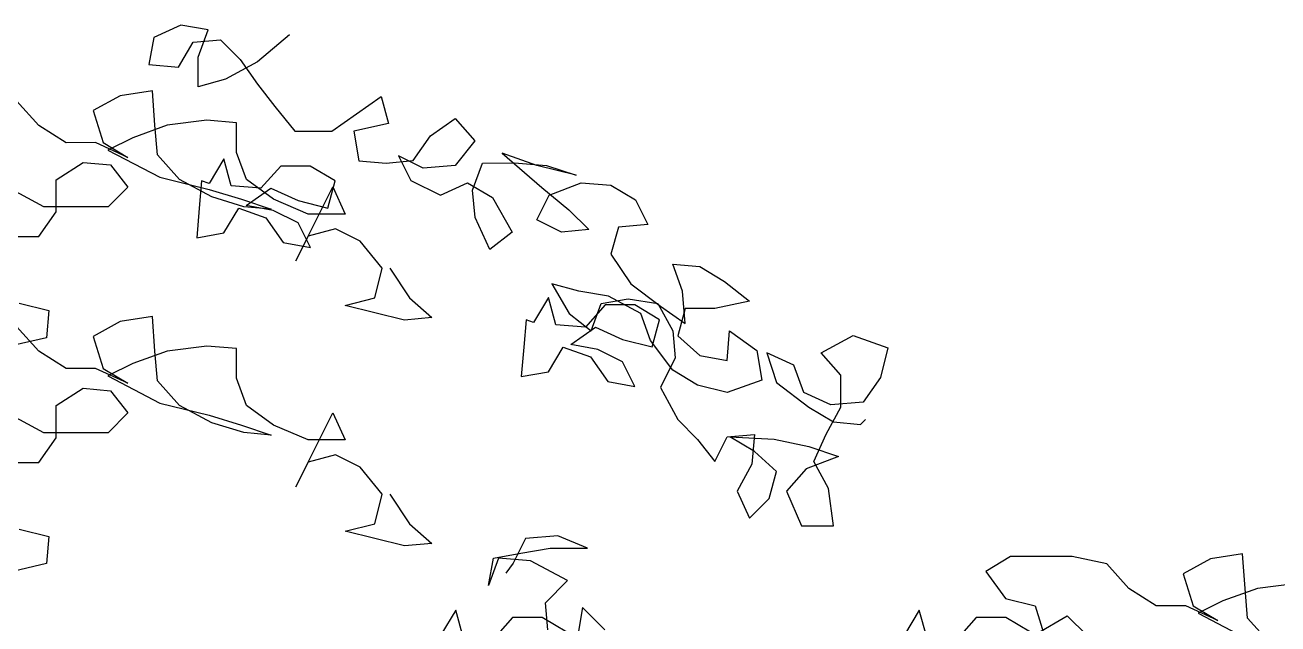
# Model space of a CAD drawing. Header units: metres. Extents: x 37 to 217, y 53 to 242.
# Drawn here: x 49.606 to 53.353, y 66.895 to 68.687 of the extents above; entities that cross this region are included whole.
import ezdxf

# ---------------------------------------------------------------- set-up
doc = ezdxf.new("R2010")
doc.units = ezdxf.units.M
doc.layers.add('DGPRO_Arboles existentes', color=7, linetype='Continuous')

# ---------------------------------------------------------------- blocks, each defined once
blk = doc.blocks.new('Celtis tala VISTA 250 gris')
at = {"color": 252}
for points in [[(2391.4959, 1082.7537), (2391.3999, 1082.6724), (2391.3039, 1082.6206), (2391.2226, 1082.5983), (2391.2226, 1082.687), (2391.252, 1082.7683), (2391.1708, 1082.783), (2391.0895, 1082.746), (2391.0748, 1082.6647), (2391.1635, 1082.6574), (2391.2078, 1082.7313), (2391.289, 1082.7388), (2391.3482, 1082.6797), (2391.3999, 1082.6059), (2391.4517, 1082.5394), (2391.5109, 1082.4656), (2391.6217, 1082.4657), (2391.7694, 1082.5693), (2391.7916, 1082.488), (2391.6882, 1082.4658), (2391.7031, 1082.3771), (2391.7843, 1082.3698), (2391.8656, 1082.3773), (2391.9172, 1082.4512), (2391.9911, 1082.503), (2392.0502, 1082.4366), (2391.9912, 1082.3626), (2391.8952, 1082.3551), (2391.8212, 1082.392), (2391.8583, 1082.3182), (2391.9469, 1082.2739), (2392.0282, 1082.3109), (2392.1021, 1082.2667), (2392.1613, 1082.1633), (2392.0949, 1082.1115), (2392.0504, 1082.2075), (2392.043, 1082.2888), (2392.0725, 1082.3701), (2392.1685, 1082.3702), (2392.2645, 1082.3629), (2392.3532, 1082.3334), (2392.235, 1082.3628), (2392.1315, 1082.3997), (2392.2498, 1082.2964), (2392.3312, 1082.23), (2392.3903, 1082.1709), (2392.3091, 1082.1634), (2392.2351, 1082.2003), (2392.272, 1082.2742), (2392.368, 1082.3113), (2392.4567, 1082.3039), (2392.5306, 1082.2597), (2392.5676, 1082.1858), (2392.479, 1082.1784), (2392.4569, 1082.0971), (2392.5161, 1082.0085), (2392.6048, 1081.9421), (2392.6787, 1081.8904), (2392.6712, 1081.9865), (2392.6416, 1082.0677), (2392.7229, 1082.0604), (2392.7968, 1082.0161), (2392.8707, 1081.9571), (2392.7673, 1081.9348), (2392.6787, 1081.9348), (2392.6566, 1081.8535), (2392.7231, 1081.7944), (2392.8044, 1081.7797), (2392.8117, 1081.8684), (2392.893, 1081.8094), (2392.9079, 1081.7207), (2392.8045, 1081.6837), (2392.7158, 1081.7058), (2392.6419, 1081.75), (2392.5753, 1081.8386), (2392.5457, 1081.9199), (2392.4496, 1081.9715), (2392.3609, 1081.9862), (2392.2796, 1082.0083), (2392.3314, 1081.9197), (2392.398, 1081.868), (2392.4275, 1081.9493), (2392.5087, 1081.9642), (2392.5974, 1081.9495), (2392.6418, 1081.8682), (2392.6492, 1081.787), (2392.605, 1081.6983), (2392.6568, 1081.6023), (2392.7159, 1081.5432), (2392.7677, 1081.4768), (2392.8046, 1081.5507), (2392.8859, 1081.5582), (2392.8785, 1081.4695), (2392.8343, 1081.3882), (2392.8713, 1081.307), (2392.9304, 1081.3661), (2392.9524, 1081.4474), (2392.8859, 1081.5065), (2392.812, 1081.5507), (2392.945, 1081.5435), (2393.0484, 1081.5214), (2393.1371, 1081.4919), (2393.0411, 1081.4549), (2392.982, 1081.3883), (2393.0265, 1081.285), (2393.1225, 1081.285), (2393.1076, 1081.3958), (2393.0632, 1081.4771), (2393.1001, 1081.5584), (2393.1444, 1081.6397), (2393.1443, 1081.7357), (2393.0851, 1081.8022), (2393.1811, 1081.854), (2393.2846, 1081.8171), (2393.2625, 1081.7284), (2393.2108, 1081.6545), (2393.1148, 1081.647), (2393.0335, 1081.6839), (2393.0039, 1081.7651), (2392.9226, 1081.802), (2392.9522, 1081.7134), (2393.0483, 1081.6396), (2393.1222, 1081.5953), (2393.2035, 1081.588), (2393.2183, 1081.6028)], [(2391.4959, 1082.7537), (2391.3999, 1082.6724), (2391.3039, 1082.6206), (2391.2226, 1082.5983), (2391.2226, 1082.687), (2391.252, 1082.7683), (2391.1708, 1082.783), (2391.0895, 1082.746), (2391.0748, 1082.6647), (2391.1635, 1082.6574), (2391.2078, 1082.7313), (2391.289, 1082.7388), (2391.3482, 1082.6797), (2391.3999, 1082.6059), (2391.4517, 1082.5394), (2391.5109, 1082.4656), (2391.6217, 1082.4657), (2391.7694, 1082.5693), (2391.7916, 1082.488), (2391.6882, 1082.4658), (2391.7031, 1082.3771), (2391.7843, 1082.3698), (2391.8656, 1082.3773), (2391.9172, 1082.4512), (2391.9911, 1082.503), (2392.0502, 1082.4366), (2391.9912, 1082.3626), (2391.8952, 1082.3551), (2391.8212, 1082.392), (2391.8583, 1082.3182), (2391.9469, 1082.2739), (2392.0282, 1082.3109), (2392.1021, 1082.2667), (2392.1613, 1082.1633), (2392.0949, 1082.1115), (2392.0504, 1082.2075), (2392.043, 1082.2888), (2392.0725, 1082.3701), (2392.1685, 1082.3702), (2392.2645, 1082.3629), (2392.3532, 1082.3334), (2392.235, 1082.3628), (2392.1315, 1082.3997), (2392.2498, 1082.2964), (2392.3312, 1082.23), (2392.3903, 1082.1709), (2392.3091, 1082.1634), (2392.2351, 1082.2003), (2392.272, 1082.2742), (2392.368, 1082.3113), (2392.4567, 1082.3039), (2392.5306, 1082.2597), (2392.5676, 1082.1858), (2392.479, 1082.1784), (2392.4569, 1082.0971), (2392.5161, 1082.0085), (2392.6048, 1081.9421), (2392.6787, 1081.8904), (2392.6712, 1081.9865), (2392.6416, 1082.0677), (2392.7229, 1082.0604), (2392.7968, 1082.0161), (2392.8707, 1081.9571), (2392.7673, 1081.9348), (2392.6787, 1081.9348), (2392.6566, 1081.8535), (2392.7231, 1081.7944), (2392.8044, 1081.7797), (2392.8117, 1081.8684), (2392.893, 1081.8094), (2392.9079, 1081.7207), (2392.8045, 1081.6837), (2392.7158, 1081.7058), (2392.6419, 1081.75), (2392.5753, 1081.8386), (2392.5457, 1081.9199), (2392.4496, 1081.9715), (2392.3609, 1081.9862), (2392.2796, 1082.0083), (2392.3314, 1081.9197), (2392.398, 1081.868), (2392.4275, 1081.9493), (2392.5087, 1081.9642), (2392.5974, 1081.9495), (2392.6418, 1081.8682), (2392.6492, 1081.787), (2392.605, 1081.6983), (2392.6568, 1081.6023), (2392.7159, 1081.5432), (2392.7677, 1081.4768), (2392.8046, 1081.5507), (2392.8859, 1081.5582), (2392.8785, 1081.4695), (2392.8343, 1081.3882), (2392.8713, 1081.307), (2392.9304, 1081.3661), (2392.9524, 1081.4474), (2392.8859, 1081.5065), (2392.812, 1081.5507), (2392.945, 1081.5435), (2393.0484, 1081.5214), (2393.1371, 1081.4919), (2393.0411, 1081.4549), (2392.982, 1081.3883), (2393.0265, 1081.285), (2393.1225, 1081.285), (2393.1076, 1081.3958), (2393.0632, 1081.4771), (2393.1001, 1081.5584), (2393.1444, 1081.6397), (2393.1443, 1081.7357), (2393.0851, 1081.8022), (2393.1811, 1081.854), (2393.2846, 1081.8171), (2393.2625, 1081.7284), (2393.2108, 1081.6545), (2393.1148, 1081.647), (2393.0335, 1081.6839), (2393.0039, 1081.7651), (2392.9226, 1081.802), (2392.9522, 1081.7134), (2393.0483, 1081.6396), (2393.1222, 1081.5953), (2393.2035, 1081.588), (2393.2183, 1081.6028)], [(2391.7951, 1082.0551), (2391.8543, 1081.9665), (2391.9208, 1081.9075), (2391.8396, 1081.9), (2391.6622, 1081.9442), (2391.7509, 1081.9664), (2391.7729, 1082.0551), (2391.7064, 1082.1363), (2391.6325, 1082.1732), (2391.5512, 1082.1509), (2391.5143, 1082.077), (2391.625, 1082.2987), (2391.662, 1082.2175), (2391.5512, 1082.2174), (2391.4477, 1082.2616), (2391.3664, 1082.3207), (2391.3367, 1082.4019), (2391.3367, 1082.4906), (2391.248, 1082.4979), (2391.1298, 1082.483), (2391.0264, 1082.4459), (2390.9526, 1082.4089), (2391.1078, 1082.3278), (2391.2556, 1082.291), (2391.3516, 1082.2615), (2391.4403, 1082.2321), (2391.3591, 1082.2394), (2391.263, 1082.2689), (2391.1669, 1082.3205), (2391.1003, 1082.3943), (2391.0929, 1082.4829), (2391.0854, 1082.5864), (2390.9894, 1082.5715), (2390.9081, 1082.5271), (2390.9378, 1082.4311), (2391.0117, 1082.3868), (2390.9156, 1082.4311), (2390.827, 1082.431), (2390.7456, 1082.4826), (2390.6791, 1082.5564)], [(2390.6573, 1082.1501), (2390.7459, 1082.1502), (2390.7976, 1082.2241), (2390.7975, 1082.3201), (2390.8787, 1082.3719), (2390.96, 1082.3646), (2391.0118, 1082.2982), (2390.9527, 1082.239), (2390.7606, 1082.2388), (2390.6646, 1082.2905)], [(2390.687, 1081.9507), (2390.7757, 1081.9286), (2390.7684, 1081.8473), (2390.6724, 1081.825)], [(2391.7951, 1082.0551), (2391.8543, 1081.9665), (2391.9208, 1081.9075), (2391.8396, 1081.9), (2391.6622, 1081.9442), (2391.7509, 1081.9664), (2391.7729, 1082.0551), (2391.7064, 1082.1363), (2391.6325, 1082.1732), (2391.5512, 1082.1509), (2391.5143, 1082.077), (2391.625, 1082.2987), (2391.662, 1082.2175), (2391.5512, 1082.2174), (2391.4477, 1082.2616), (2391.3664, 1082.3207), (2391.3367, 1082.4019), (2391.3367, 1082.4906), (2391.248, 1082.4979), (2391.1298, 1082.483), (2391.0264, 1082.4459), (2390.9526, 1082.4089), (2391.1078, 1082.3278), (2391.2556, 1082.291), (2391.3516, 1082.2615), (2391.4403, 1082.2321), (2391.3591, 1082.2394), (2391.263, 1082.2689), (2391.1669, 1082.3205), (2391.1003, 1082.3943), (2391.0929, 1082.4829), (2391.0854, 1082.5864), (2390.9894, 1082.5715), (2390.9081, 1082.5271), (2390.9378, 1082.4311), (2391.0117, 1082.3868), (2390.9156, 1082.4311), (2390.827, 1082.431), (2390.7456, 1082.4826), (2390.6791, 1082.5564)], [(2390.6573, 1082.1501), (2390.7459, 1082.1502), (2390.7976, 1082.2241), (2390.7975, 1082.3201), (2390.8787, 1082.3719), (2390.96, 1082.3646), (2391.0118, 1082.2982), (2390.9527, 1082.239), (2390.7606, 1082.2388), (2390.6646, 1082.2905)], [(2390.687, 1081.9507), (2390.7757, 1081.9286), (2390.7684, 1081.8473), (2390.6724, 1081.825)], [(2391.2327, 1082.3164), (2391.2254, 1082.2352), (2391.2181, 1082.1465), (2391.2993, 1082.1614), (2391.3436, 1082.2353), (2391.4249, 1082.2058), (2391.4767, 1082.132), (2391.558, 1082.1173), (2391.5209, 1082.1911), (2391.447, 1082.228), (2391.3658, 1082.2427), (2391.4396, 1082.2945), (2391.5209, 1082.2576), (2391.6096, 1082.2355), (2391.6317, 1082.3168), (2391.5577, 1082.3611), (2391.4691, 1082.361), (2391.41, 1082.2944), (2391.3214, 1082.3017), (2391.2991, 1082.383), (2391.2549, 1082.3091), (2391.2327, 1082.3164)], [(2391.2327, 1082.3164), (2391.2254, 1082.2352), (2391.2181, 1082.1465), (2391.2993, 1082.1614), (2391.3436, 1082.2353), (2391.4249, 1082.2058), (2391.4767, 1082.132), (2391.558, 1082.1173), (2391.5209, 1082.1911), (2391.447, 1082.228), (2391.3658, 1082.2427), (2391.4396, 1082.2945), (2391.5209, 1082.2576), (2391.6096, 1082.2355), (2391.6317, 1082.3168), (2391.5577, 1082.3611), (2391.4691, 1082.361), (2391.41, 1082.2944), (2391.3214, 1082.3017), (2391.2991, 1082.383), (2391.2549, 1082.3091), (2391.2327, 1082.3164)], [(2392.2033, 1081.9008), (2392.196, 1081.8195), (2392.1887, 1081.7309), (2392.2699, 1081.7457), (2392.3142, 1081.8196), (2392.3955, 1081.7901), (2392.4473, 1081.7163), (2392.5286, 1081.7016), (2392.4916, 1081.7755), (2392.4176, 1081.8123), (2392.3364, 1081.827), (2392.4102, 1081.8788), (2392.4915, 1081.8419), (2392.5802, 1081.8199), (2392.6023, 1081.9011), (2392.5283, 1081.9454), (2392.4397, 1081.9453), (2392.3806, 1081.8788), (2392.292, 1081.8861), (2392.2697, 1081.9673), (2392.2255, 1081.8934), (2392.2033, 1081.9008)], [(2392.2033, 1081.9008), (2392.196, 1081.8195), (2392.1887, 1081.7309), (2392.2699, 1081.7457), (2392.3142, 1081.8196), (2392.3955, 1081.7901), (2392.4473, 1081.7163), (2392.5286, 1081.7016), (2392.4916, 1081.7755), (2392.4176, 1081.8123), (2392.3364, 1081.827), (2392.4102, 1081.8788), (2392.4915, 1081.8419), (2392.5802, 1081.8199), (2392.6023, 1081.9011), (2392.5283, 1081.9454), (2392.4397, 1081.9453), (2392.3806, 1081.8788), (2392.292, 1081.8861), (2392.2697, 1081.9673), (2392.2255, 1081.8934), (2392.2033, 1081.9008)], [(2391.7951, 1081.3793), (2391.8543, 1081.2907), (2391.9208, 1081.2316), (2391.8396, 1081.2242), (2391.6622, 1081.2683), (2391.7509, 1081.2906), (2391.7729, 1081.3792), (2391.7064, 1081.4604), (2391.6325, 1081.4973), (2391.5512, 1081.4751), (2391.5143, 1081.4012), (2391.625, 1081.6229), (2391.662, 1081.5417), (2391.5512, 1081.5416), (2391.4477, 1081.5858), (2391.3664, 1081.6448), (2391.3367, 1081.7261), (2391.3367, 1081.8147), (2391.248, 1081.822), (2391.1298, 1081.8071), (2391.0264, 1081.7701), (2390.9526, 1081.7331), (2391.1078, 1081.652), (2391.2556, 1081.6152), (2391.3516, 1081.5857), (2391.4403, 1081.5562), (2391.3591, 1081.5636), (2391.263, 1081.593), (2391.1669, 1081.6446), (2391.1003, 1081.7185), (2391.0929, 1081.8071), (2391.0854, 1081.9105), (2390.9894, 1081.8957), (2390.9081, 1081.8513), (2390.9378, 1081.7553), (2391.0117, 1081.711), (2390.9156, 1081.7552), (2390.827, 1081.7552), (2390.7456, 1081.8068), (2390.6791, 1081.8806)], [(2390.6573, 1081.4743), (2390.7459, 1081.4743), (2390.7976, 1081.5483), (2390.7975, 1081.6443), (2390.8787, 1081.6961), (2390.96, 1081.6888), (2391.0118, 1081.6223), (2390.9527, 1081.5632), (2390.7606, 1081.563), (2390.6646, 1081.6146)], [(2390.687, 1081.2748), (2390.7757, 1081.2527), (2390.7684, 1081.1715), (2390.6724, 1081.1492)], [(2391.7951, 1081.3793), (2391.8543, 1081.2907), (2391.9208, 1081.2316), (2391.8396, 1081.2242), (2391.6622, 1081.2683), (2391.7509, 1081.2906), (2391.7729, 1081.3792), (2391.7064, 1081.4604), (2391.6325, 1081.4973), (2391.5512, 1081.4751), (2391.5143, 1081.4012), (2391.625, 1081.6229), (2391.662, 1081.5417), (2391.5512, 1081.5416), (2391.4477, 1081.5858), (2391.3664, 1081.6448), (2391.3367, 1081.7261), (2391.3367, 1081.8147), (2391.248, 1081.822), (2391.1298, 1081.8071), (2391.0264, 1081.7701), (2390.9526, 1081.7331), (2391.1078, 1081.652), (2391.2556, 1081.6152), (2391.3516, 1081.5857), (2391.4403, 1081.5562), (2391.3591, 1081.5636), (2391.263, 1081.593), (2391.1669, 1081.6446), (2391.1003, 1081.7185), (2391.0929, 1081.8071), (2391.0854, 1081.9105), (2390.9894, 1081.8957), (2390.9081, 1081.8513), (2390.9378, 1081.7553), (2391.0117, 1081.711), (2390.9156, 1081.7552), (2390.827, 1081.7552), (2390.7456, 1081.8068), (2390.6791, 1081.8806)], [(2390.6573, 1081.4743), (2390.7459, 1081.4743), (2390.7976, 1081.5483), (2390.7975, 1081.6443), (2390.8787, 1081.6961), (2390.96, 1081.6888), (2391.0118, 1081.6223), (2390.9527, 1081.5632), (2390.7606, 1081.563), (2390.6646, 1081.6146)], [(2390.687, 1081.2748), (2390.7757, 1081.2527), (2390.7684, 1081.1715), (2390.6724, 1081.1492)], [(2392.4382, 1080.9735), (2392.3717, 1081.04), (2392.357, 1080.9513)], [(2392.2683, 1080.9734), (2392.2608, 1081.0546), (2392.3273, 1081.1212), (2392.2164, 1081.1802), (2392.1203, 1081.1875), (2392.0909, 1081.1062), (2392.1056, 1081.1875), (2392.1868, 1081.2023), (2392.2755, 1081.2172), (2392.3863, 1081.2173), (2392.2976, 1081.2541), (2392.2015, 1081.2467), (2392.1647, 1081.1727), (2392.1425, 1081.1432)], [(2392.4382, 1080.9735), (2392.3717, 1081.04), (2392.357, 1080.9513)], [(2392.2683, 1080.9734), (2392.2608, 1081.0546), (2392.3273, 1081.1212), (2392.2164, 1081.1802), (2392.1203, 1081.1875), (2392.0909, 1081.1062), (2392.1056, 1081.1875), (2392.1868, 1081.2023), (2392.2755, 1081.2172), (2392.3863, 1081.2173), (2392.2976, 1081.2541), (2392.2015, 1081.2467), (2392.1647, 1081.1727), (2392.1425, 1081.1432)], [(2394.5084, 1081.112), (2394.3902, 1081.0971), (2394.2868, 1081.0601), (2394.213, 1081.0231), (2394.3682, 1080.9419), (2394.516, 1080.9051)], [(2394.4273, 1080.9346), (2394.3607, 1081.0084), (2394.3533, 1081.0971), (2394.3458, 1081.2005), (2394.2497, 1081.1856), (2394.1685, 1081.1412), (2394.1982, 1081.0452), (2394.2721, 1081.0009), (2394.176, 1081.0452), (2394.0873, 1081.0451), (2394.006, 1081.0967), (2393.9395, 1081.1706), (2393.836, 1081.1926), (2393.6513, 1081.1925), (2393.5775, 1081.1481), (2393.6367, 1081.0669), (2393.7253, 1081.0448), (2393.755, 1080.9488)], [(2393.7328, 1080.9635), (2393.8214, 1081.0153), (2393.8806, 1080.9563)], [(2394.5084, 1081.112), (2394.3902, 1081.0971), (2394.2868, 1081.0601), (2394.213, 1081.0231), (2394.3682, 1080.9419), (2394.516, 1080.9051)], [(2394.4273, 1080.9346), (2394.3607, 1081.0084), (2394.3533, 1081.0971), (2394.3458, 1081.2005), (2394.2497, 1081.1856), (2394.1685, 1081.1412), (2394.1982, 1081.0452), (2394.2721, 1081.0009), (2394.176, 1081.0452), (2394.0873, 1081.0451), (2394.006, 1081.0967), (2393.9395, 1081.1706), (2393.836, 1081.1926), (2393.6513, 1081.1925), (2393.5775, 1081.1481), (2393.6367, 1081.0669), (2393.7253, 1081.0448), (2393.755, 1080.9488)], [(2393.7328, 1080.9635), (2393.8214, 1081.0153), (2393.8806, 1080.9563)], [(2391.926, 1080.9656), (2391.9187, 1080.8843), (2391.9114, 1080.7956), (2391.9926, 1080.8105), (2392.0369, 1080.8844), (2392.1182, 1080.8549), (2392.17, 1080.7811), (2392.2512, 1080.7664), (2392.2142, 1080.8402), (2392.1403, 1080.8771), (2392.059, 1080.8918), (2392.1329, 1080.9436), (2392.2142, 1080.9067), (2392.3028, 1080.8847), (2392.3249, 1080.9659), (2392.251, 1081.0102), (2392.1624, 1081.0101), (2392.1033, 1080.9436), (2392.0147, 1080.9509), (2391.9924, 1081.0321), (2391.9482, 1080.9582), (2391.926, 1080.9656)], [(2391.926, 1080.9656), (2391.9187, 1080.8843), (2391.9114, 1080.7956), (2391.9926, 1080.8105), (2392.0369, 1080.8844), (2392.1182, 1080.8549), (2392.17, 1080.7811), (2392.2512, 1080.7664), (2392.2142, 1080.8402), (2392.1403, 1080.8771), (2392.059, 1080.8918), (2392.1329, 1080.9436), (2392.2142, 1080.9067), (2392.3028, 1080.8847), (2392.3249, 1080.9659), (2392.251, 1081.0102), (2392.1624, 1081.0101), (2392.1033, 1080.9436), (2392.0147, 1080.9509), (2391.9924, 1081.0321), (2391.9482, 1080.9582), (2391.926, 1080.9656)], [(2393.3126, 1080.9656), (2393.3053, 1080.8843), (2393.298, 1080.7956), (2393.3792, 1080.8105), (2393.4235, 1080.8844), (2393.5048, 1080.8549), (2393.5565, 1080.7811), (2393.6378, 1080.7664), (2393.6008, 1080.8402), (2393.5269, 1080.8771), (2393.4456, 1080.8918), (2393.5195, 1080.9436), (2393.6008, 1080.9067), (2393.6894, 1080.8847), (2393.7115, 1080.9659), (2393.6376, 1081.0102), (2393.5489, 1081.0101), (2393.4899, 1080.9436), (2393.4012, 1080.9509), (2393.379, 1081.0321), (2393.3347, 1080.9582), (2393.3126, 1080.9656)], [(2393.3126, 1080.9656), (2393.3053, 1080.8843), (2393.298, 1080.7956), (2393.3792, 1080.8105), (2393.4235, 1080.8844), (2393.5048, 1080.8549), (2393.5565, 1080.7811), (2393.6378, 1080.7664), (2393.6008, 1080.8402), (2393.5269, 1080.8771), (2393.4456, 1080.8918), (2393.5195, 1080.9436), (2393.6008, 1080.9067), (2393.6894, 1080.8847), (2393.7115, 1080.9659), (2393.6376, 1081.0102), (2393.5489, 1081.0101), (2393.4899, 1080.9436), (2393.4012, 1080.9509), (2393.379, 1081.0321), (2393.3347, 1080.9582), (2393.3126, 1080.9656)]]:
    blk.add_lwpolyline(points, dxfattribs=at)

msp = doc.modelspace()

# ---------------------------------------------------------------- block references
at = {"layer": 'DGPRO_Arboles existentes'}
msp.add_blockref('Celtis tala VISTA 250 gris', (-2341.0982, -1014.0958), dxfattribs=at)

doc.saveas('drawing.dxf')
